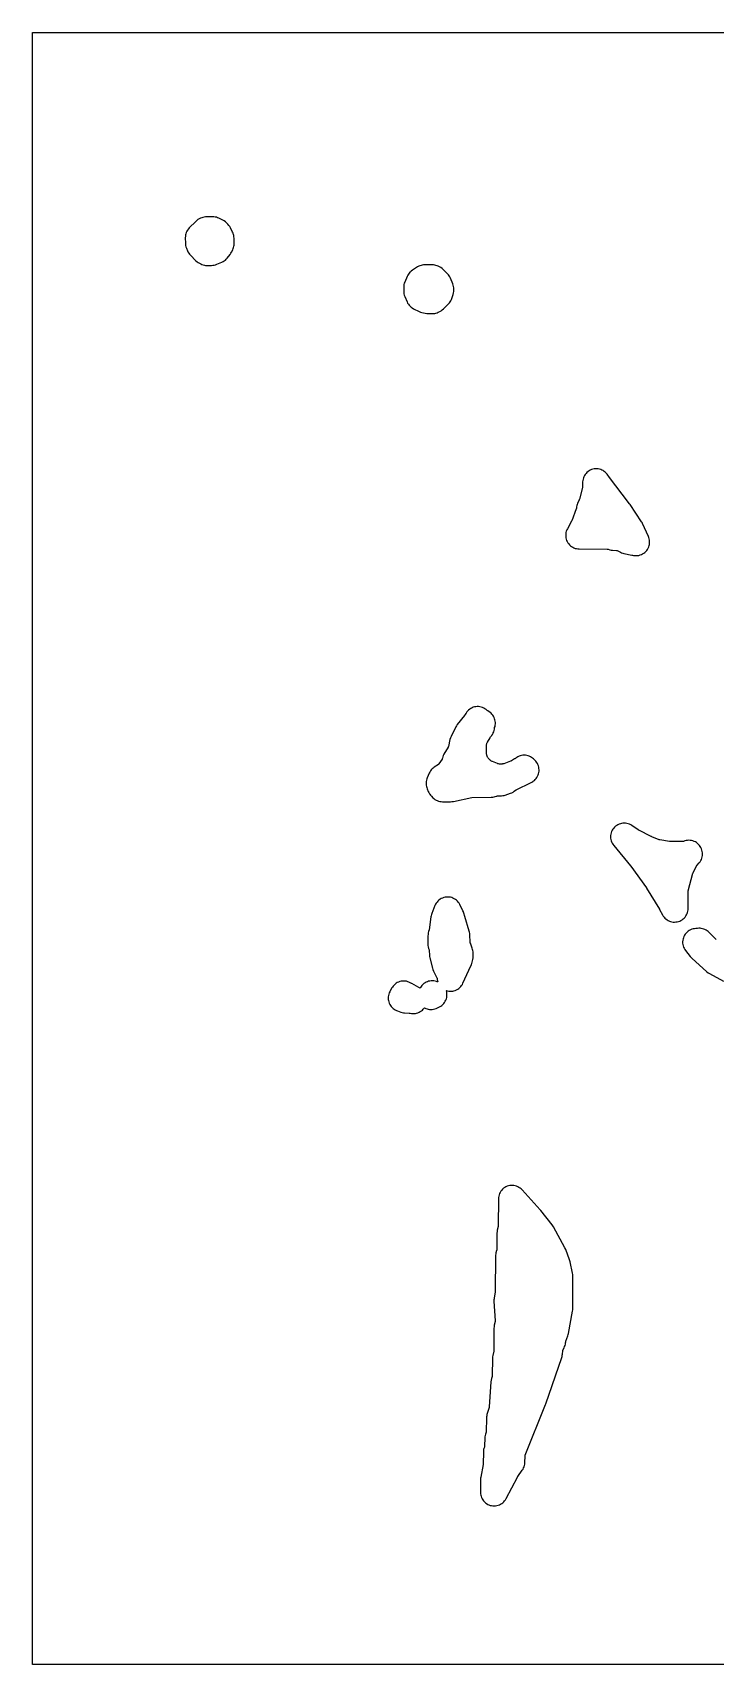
# Model space of a CAD drawing. Header units: millimetres. Extents: x 0 to 300, y 0 to 300.
# Drawn here: x 0 to 125.6, y 0 to 300 of the extents above; entities that cross this region are included whole.
import ezdxf

# ---------------------------------------------------------------- set-up
doc = ezdxf.new("R2010")
doc.units = ezdxf.units.MM
doc.layers.add('CUT', color=7, linetype='CONTINUOUS')

msp = doc.modelspace()

# ---------------------------------------------------------------- linework, layer by layer
at = {"layer": 'CUT'}
for points in [[(300, 299.9386), (300, 0.0614), (299.9971, 0.0029), (299.9386, 0), (0.0614, 0), (0.0029, 0.0029), (0, 0.0614), (0, 299.9386), (0.0029, 299.9971), (0.0614, 300), (299.9386, 300), (299.9971, 299.9971)], [(28.1858, 263.0388), (28.1268, 262.7976), (28.0921, 262.5516), (28.0819, 262.3035), (28.0907, 261.3072), (28.1039, 261.0719), (28.1392, 260.8388), (28.1963, 260.6101), (28.2747, 260.3877), (28.4697, 259.9081), (28.575, 259.682), (28.7024, 259.4675), (28.8505, 259.2668), (29.0178, 259.0818), (30.0366, 258.0631), (30.2359, 257.8841), (30.4531, 257.7275), (30.6859, 257.595), (30.9337, 257.471), (31.1471, 257.3765), (31.3683, 257.3022), (31.5956, 257.2489), (31.8267, 257.2171), (32.0599, 257.2069), (32.9192, 257.2095), (33.1695, 257.2229), (33.4172, 257.2612), (33.6598, 257.3242), (33.8949, 257.4111), (34.8186, 257.8063), (35.0405, 257.9145), (35.2507, 258.044), (35.447, 258.1937), (35.6276, 258.3619), (35.7907, 258.5472), (36.3086, 259.1973), (36.4693, 259.4239), (36.604, 259.667), (36.8025, 260.0779), (36.8918, 260.2862), (36.9618, 260.5017), (37.012, 260.7226), (37.042, 260.9472), (37.0516, 261.1736), (37.0483, 262.2334), (37.0371, 262.4621), (37.005, 262.6888), (36.9523, 262.9116), (36.8794, 263.1287), (36.787, 263.3381), (36.4007, 264.1155), (36.2676, 264.3504), (36.11, 264.5696), (35.9297, 264.7706), (35.6636, 265.0367), (35.456, 265.2223), (35.2291, 265.3837), (34.9857, 265.5188), (34.226, 265.8868), (34.0189, 265.9759), (33.8046, 266.0459), (33.5848, 266.0963), (33.3614, 266.1268), (33.1361, 266.1369), (32.0216, 266.1369), (31.7901, 266.1262), (31.5607, 266.0941), (31.3351, 266.0408), (31.1155, 265.9669), (30.9037, 265.8731), (30.6512, 265.7468), (30.4188, 265.6147), (30.2019, 265.4585), (30.0029, 265.28), (28.8156, 264.0948), (28.6488, 263.9108), (28.501, 263.7112), (28.3738, 263.4979), (28.2684, 263.273)], [(68.8739, 250.509), (68.9841, 250.2822), (69.1165, 250.0677), (69.2699, 249.8676), (69.4427, 249.6839), (69.633, 249.5186), (69.8391, 249.3734), (70.0587, 249.2496), (71.0695, 248.7453), (71.3295, 248.6335), (71.6004, 248.5518), (72.2115, 248.4046), (72.5045, 248.3523), (72.8016, 248.3352), (73.5051, 248.3366), (73.7348, 248.3476), (73.9624, 248.3797), (74.1862, 248.4325), (74.4041, 248.5057), (74.6144, 248.5986), (74.8988, 248.7402), (75.1337, 248.8735), (75.3528, 249.0313), (75.5537, 249.2118), (76.506, 250.1656), (76.6598, 250.3344), (76.7976, 250.5165), (76.9181, 250.7105), (77.0205, 250.9146), (77.1038, 251.1272), (77.3585, 251.8762), (77.431, 252.1341), (77.4756, 252.3982), (77.4916, 252.6656), (77.4926, 252.8366), (77.4812, 253.0911), (77.444, 253.3431), (77.3813, 253.59), (77.2938, 253.8293), (76.8495, 254.8756), (76.7453, 255.0915), (76.6209, 255.2965), (76.4774, 255.4887), (76.3161, 255.6661), (75.524, 256.4583), (75.3178, 256.6428), (75.0926, 256.8034), (74.851, 256.9381), (74.6172, 257.052), (74.4092, 257.1419), (74.1938, 257.2126), (73.973, 257.2635), (73.7484, 257.2942), (73.522, 257.3044), (72.1399, 257.3042), (71.9073, 257.2933), (71.6767, 257.2609), (71.4501, 257.2071), (71.2296, 257.1324), (71.0169, 257.0376), (70.8139, 256.9233), (69.8773, 256.3371), (69.637, 256.1662), (69.4185, 255.9682), (69.4075, 255.957), (69.2521, 255.7828), (69.1135, 255.5949), (68.9931, 255.3949), (68.8918, 255.1846), (68.4511, 254.1476), (68.365, 253.9131), (68.3028, 253.6711), (68.265, 253.4241), (68.252, 253.1746), (68.2507, 252.4897), (68.2629, 252.2378), (68.3005, 251.9884), (68.363, 251.7441), (68.4498, 251.5073)], [(98.0474, 207.6125), (98.056, 207.3654), (98.0889, 207.1204), (98.1459, 206.8798), (98.2263, 206.646), (98.3295, 206.4213), (98.4543, 206.2079), (98.5996, 206.0079), (98.764, 205.8232), (98.9458, 205.6557), (99.1432, 205.5069), (99.3544, 205.3783), (99.5773, 205.2713), (99.8096, 205.1867), (100.0492, 205.1256), (100.2936, 205.0884), (100.5405, 205.0755), (105.69, 205.0618), (105.7077, 205.0614), (105.7455, 205.0577), (105.782, 205.047), (105.7986, 205.0408), (105.8826, 205.0072), (106.1438, 204.9192), (106.4131, 204.8605), (106.6872, 204.8318), (107.3991, 204.7967), (107.4185, 204.7952), (107.4597, 204.7889), (107.4987, 204.7742), (107.5163, 204.7659), (108.1293, 204.459), (108.3369, 204.3666), (108.552, 204.2934), (108.7729, 204.2401), (110.2264, 203.9583), (110.3061, 203.9401), (110.3383, 203.9317), (110.3388, 203.9336), (110.5156, 203.8903), (110.7617, 203.8555), (111.0099, 203.8453), (111.2579, 203.8599), (111.5033, 203.8989), (111.7436, 203.9621), (111.9764, 204.0489), (112.1995, 204.1583), (112.4106, 204.2894), (112.6076, 204.4407), (112.7886, 204.6109), (112.9519, 204.7981), (113.0958, 205.0007), (113.2188, 205.2165), (113.3199, 205.4435), (113.3978, 205.6794), (113.452, 205.9219), (113.4819, 206.1686), (113.4871, 206.417), (113.4676, 206.6647), (113.4237, 206.9092), (113.3557, 207.1482), (113.2643, 207.3792), (112.1955, 209.7321), (112.1037, 209.914), (111.9975, 210.0878), (109.9025, 213.2208), (109.8104, 213.3495), (105.9151, 218.4443), (105.8781, 218.4954), (105.8439, 218.5484), (105.8054, 218.6117), (105.6672, 218.8153), (105.5096, 219.0044), (105.3343, 219.1771), (105.1428, 219.3317), (104.937, 219.4667), (104.7189, 219.5808), (104.4907, 219.6729), (104.2546, 219.7422), (104.0127, 219.7879), (103.7676, 219.8095), (103.5215, 219.807), (103.2768, 219.7803), (103.036, 219.7297), (102.8013, 219.6556), (102.575, 219.5588), (102.3593, 219.4403), (102.1564, 219.3011), (101.9681, 219.1426), (101.7963, 218.9663), (101.6426, 218.7741), (101.5086, 218.5676), (101.3956, 218.349), (101.3046, 218.1204), (101.2365, 217.8839), (101.192, 217.6418), (101.1715, 217.3965), (101.1412, 216.5067), (101.1401, 216.4871), (101.1283, 216.4031), (101.1241, 216.3839), (100.5967, 214.2564), (100.5908, 214.2353), (100.5575, 214.1467), (100.548, 214.127), (100.3204, 213.6858), (100.2245, 213.4768), (100.1481, 213.2599), (100.0921, 213.0368), (100.0567, 212.8096), (100.0314, 212.5766), (100.0307, 212.5715), (100.0215, 212.5226), (100.0145, 212.4979), (100.0069, 212.4761), (99.175, 210.2591), (99.1732, 210.2547), (99.1429, 210.1887), (99.1352, 210.1741), (98.3646, 208.7948), (98.2549, 208.5733), (98.1675, 208.342), (98.1034, 208.1032), (98.0633, 207.8592)], [(72.7648, 160.5054), (72.8705, 160.2761), (72.9987, 160.0586), (73.0239, 160.0243), (73.0462, 159.9873), (73.1918, 159.7913), (73.3558, 159.6104), (73.6242, 159.3419), (73.8058, 159.1773), (74.0026, 159.0313), (74.2128, 158.9053), (74.4343, 158.8004), (74.665, 158.7177), (74.9027, 158.6581), (74.9085, 158.6572), (74.9282, 158.6522), (75.1707, 158.6162), (75.4156, 158.604), (76.8334, 158.6033), (77.0947, 158.6168), (77.1199, 158.6208), (77.1377, 158.6217), (77.3946, 158.6619), (80.7796, 159.3739), (80.7975, 159.3772), (80.7996, 159.3774), (80.8034, 159.3776), (84.3427, 159.4256), (84.5981, 159.4421), (84.6567, 159.452), (84.8669, 159.484), (85.0882, 159.5386), (85.3037, 159.6132), (85.3676, 159.6387), (85.387, 159.6458), (85.4301, 159.6577), (85.4742, 159.6647), (85.4948, 159.6662), (86.2539, 159.702), (86.4817, 159.7232), (86.7067, 159.7652), (86.9268, 159.8275), (87.8764, 160.144), (88.1294, 160.244), (88.37, 160.3708), (88.5955, 160.523), (88.8326, 160.7026), (88.8471, 160.7131), (88.9126, 160.7535), (88.9284, 160.7618), (91.673, 162.1175), (91.8438, 162.2103), (92.0068, 162.316), (92.0968, 162.3795), (92.2894, 162.53), (92.4664, 162.6985), (92.6261, 162.8836), (92.767, 163.0833), (92.8876, 163.2958), (92.987, 163.5191), (93.064, 163.7511), (93.1181, 163.9894), (93.1486, 164.2319), (93.1553, 164.4762), (93.1381, 164.72), (93.0972, 164.961), (93.033, 165.1968), (92.946, 165.4252), (92.8372, 165.644), (92.7075, 165.8512), (92.5582, 166.0446), (92.5299, 166.0778), (92.3698, 166.2487), (92.1948, 166.4034), (92.1155, 166.4747), (91.9633, 166.5962), (91.7689, 166.7368), (91.5618, 166.8581), (91.3442, 166.959), (91.1178, 167.0386), (90.8848, 167.0961), (90.6475, 167.131), (90.4078, 167.143), (90.1681, 167.1319), (89.9306, 167.098), (89.6974, 167.0414), (89.4708, 166.9627), (89.2527, 166.8627), (89.0452, 166.7422), (88.8502, 166.6023), (88.8042, 166.5659), (88.7121, 166.5008), (88.6959, 166.4905), (88.644, 166.4593), (88.0906, 166.1439), (88.0441, 166.1186), (88.0292, 166.111), (87.9332, 166.0666), (87.9177, 166.0602), (87.8684, 166.041), (86.643, 165.5956), (86.5858, 165.5763), (86.5675, 165.5707), (86.4561, 165.542), (86.348, 165.525), (86.2331, 165.5182), (86.214, 165.518), (86.1537, 165.5188), (85.949, 165.5265), (85.878, 165.5312), (85.8555, 165.5334), (85.7214, 165.5538), (85.5905, 165.5894), (85.5691, 165.5966), (85.5023, 165.621), (84.571, 165.9923), (84.5155, 166.016), (84.4981, 166.0239), (84.3959, 166.0766), (84.3038, 166.136), (84.2136, 166.2073), (84.1992, 166.2199), (84.1547, 166.2606), (83.964, 166.4439), (83.9152, 166.4935), (83.9002, 166.5096), (83.8153, 166.6117), (83.7423, 166.7225), (83.7313, 166.7415), (83.698, 166.8027), (83.6253, 166.9454), (83.5995, 166.9992), (83.5917, 167.0165), (83.55, 167.1224), (83.5201, 167.2265), (83.5002, 167.333), (83.4901, 167.4463), (83.4893, 167.4652), (83.4883, 167.5249), (83.4976, 168.9221), (83.4997, 168.986), (83.5009, 169.0062), (83.5141, 169.1274), (83.5384, 169.2408), (83.5742, 169.3511), (83.6235, 169.4626), (83.6326, 169.4806), (83.6628, 169.537), (84.1323, 170.3604), (84.1637, 170.4125), (84.1741, 170.4287), (84.241, 170.5234), (84.3521, 170.6519), (84.3567, 170.6572), (84.3564, 170.6574), (84.3965, 170.7085), (84.4422, 170.7616), (84.4733, 170.8063), (84.4982, 170.8381), (84.5322, 170.8909), (84.5884, 170.9717), (84.6155, 171.0206), (84.6261, 171.0372), (84.6463, 171.0762), (84.7124, 171.1957), (84.7338, 171.2461), (84.7346, 171.2475), (84.7366, 171.2526), (84.8128, 171.4312), (84.8885, 171.6757), (84.9389, 171.9266), (84.9574, 172.1188), (84.962, 172.1517), (84.9846, 172.2171), (85.0522, 172.448), (85.0972, 172.6844), (85.1192, 172.924), (85.1182, 173.1646), (85.094, 173.404), (85.0469, 173.6399), (84.9774, 173.8703), (84.886, 174.0929), (84.7736, 174.3056), (84.6414, 174.5066), (84.4904, 174.6939), (84.3221, 174.8659), (84.138, 175.0209), (83.9399, 175.1575), (83.9369, 175.1593), (83.7028, 175.3046), (83.6829, 175.3179), (83.6055, 175.3799), (83.5919, 175.3931), (83.4045, 175.5563), (83.2019, 175.7002), (82.986, 175.8233), (82.7589, 175.9243), (82.5229, 176.0022), (82.2804, 176.0564), (82.0337, 176.0862), (81.7852, 176.0913), (81.5375, 176.0718), (81.2929, 176.0278), (81.0539, 175.9597), (80.8228, 175.8682), (80.602, 175.7542), (80.3936, 175.6189), (80.1996, 175.4635), (80.022, 175.2897), (79.8626, 175.099), (79.7229, 174.8935), (79.5181, 174.5575), (79.4769, 174.4945), (79.4319, 174.4343), (78.1191, 172.7895), (77.9636, 172.5718), (77.8324, 172.3388), (76.9647, 170.5856), (76.8517, 170.3195), (76.7702, 170.0422), (76.4678, 168.7402), (76.4629, 168.7214), (76.4494, 168.682), (76.4318, 168.6442), (76.4223, 168.6273), (75.6608, 167.3507), (75.5395, 167.121), (75.4427, 166.8799), (75.3715, 166.6301), (75.3419, 166.5017), (75.3377, 166.4851), (75.3262, 166.45), (75.3086, 166.4179), (75.2993, 166.4033), (74.7279, 165.5532), (74.7175, 165.5385), (74.693, 165.5086), (74.6631, 165.484), (74.6485, 165.4735), (73.8477, 164.9319), (73.6557, 164.7881), (73.4783, 164.6267), (73.3173, 164.4489), (73.174, 164.2566), (73.0498, 164.0514), (72.9459, 163.8352), (72.5996, 163.0168), (72.5134, 162.7805), (72.4513, 162.5368), (72.4141, 162.288), (72.402, 162.0367), (72.4023, 161.9034), (72.4024, 161.8861), (72.4142, 161.6497), (72.4482, 161.4155), (72.5043, 161.1855), (72.5818, 160.9619)], [(115.2868, 138.8697), (115.3055, 138.8382), (115.3233, 138.8061), (115.8669, 137.7932), (115.9936, 137.5826), (116.1403, 137.3855), (116.3057, 137.2037), (116.4882, 137.0391), (116.6859, 136.8932), (116.8971, 136.7673), (117.1195, 136.6629), (117.3511, 136.5807), (117.5897, 136.5218), (117.8329, 136.4865), (118.0784, 136.4752), (118.3239, 136.4882), (118.5668, 136.5251), (118.805, 136.5858), (119.0361, 136.6695), (119.2578, 136.7755), (119.468, 136.9028), (119.6647, 137.0501), (119.8461, 137.216), (120.0102, 137.3989), (120.1556, 137.5971), (120.2808, 137.8085), (120.3847, 138.0313), (120.4662, 138.2631), (120.5245, 138.5018), (120.5592, 138.7452), (120.5697, 138.9907), (120.5504, 142.1212), (120.5507, 142.1394), (120.5539, 142.1772), (120.5607, 142.2147), (120.565, 142.2319), (121.4583, 145.4542), (121.4642, 145.4734), (121.4944, 145.551), (121.5031, 145.5691), (122.1158, 146.7669), (122.1272, 146.7875), (122.1815, 146.8684), (122.1963, 146.8867), (122.6143, 147.3729), (122.7667, 147.5691), (122.8988, 147.7794), (123.0094, 148.0018), (123.0975, 148.2341), (123.162, 148.4739), (123.2024, 148.719), (123.2183, 148.9669), (123.2095, 149.2152), (123.1761, 149.4613), (123.1184, 149.7029), (123.0371, 149.9376), (122.9329, 150.1631), (122.8068, 150.3771), (122.6601, 150.5775), (122.4942, 150.7624), (122.3108, 150.93), (122.1117, 151.0785), (121.8989, 151.2065), (121.6743, 151.3127), (121.4404, 151.3962), (121.1993, 151.456), (120.9535, 151.4916), (120.7053, 151.5026), (120.4573, 151.489), (120.2119, 151.4508), (119.9714, 151.3884), (119.7414, 151.3164), (119.723, 151.3111), (119.6842, 151.303), (119.6449, 151.2986), (119.6258, 151.2979), (117.2438, 151.265), (117.225, 151.2652), (117.1474, 151.2715), (117.1288, 151.2743), (115.3839, 151.5837), (115.3648, 151.5876), (115.2871, 151.6094), (115.2687, 151.616), (113.8644, 152.1635), (113.8102, 152.1862), (113.7571, 152.2114), (111.5226, 153.3401), (111.4505, 153.3796), (111.3811, 153.4239), (110.2234, 154.2198), (110.0136, 154.3492), (109.7921, 154.4574), (109.561, 154.5432), (109.3226, 154.6058), (109.0792, 154.6447), (108.8332, 154.6594), (108.5869, 154.6498), (108.3427, 154.616), (108.1031, 154.5584), (107.8703, 154.4774), (107.6466, 154.3738), (107.4342, 154.2488), (107.2351, 154.1034), (107.0513, 153.9391), (106.8846, 153.7576), (106.7366, 153.5605), (106.6087, 153.3498), (106.5022, 153.1275), (106.418, 152.8958), (106.3572, 152.6569), (106.3201, 152.4132), (106.3072, 152.1671), (106.3186, 151.9209), (106.3542, 151.677), (106.4137, 151.4377), (106.4964, 151.2055), (106.6016, 150.9826), (106.7282, 150.7711), (106.875, 150.5732), (109.9555, 146.8212), (109.9796, 146.791), (110.0026, 146.76), (112.8866, 142.7577), (112.9118, 142.7215), (112.9356, 142.6843)], [(70.1544, 119.6565), (70.3955, 119.6813), (70.6331, 119.7293), (70.8649, 119.8001), (71.0888, 119.893), (71.3026, 120.0072), (71.5044, 120.1415), (71.6922, 120.2947), (71.8643, 120.4654), (72.019, 120.652), (72.0703, 120.7278), (72.088, 120.7166), (72.3097, 120.6058), (72.5413, 120.5175), (72.7805, 120.4525), (73.025, 120.4116), (73.2723, 120.395), (73.5201, 120.4031), (73.7658, 120.4356), (74.0071, 120.4923), (74.2417, 120.5727), (74.4671, 120.6758), (74.8625, 120.8811), (75.0774, 121.0066), (75.2788, 121.1528), (75.4646, 121.3184), (75.633, 121.5015), (75.7824, 121.7006), (75.9112, 121.9134), (76.0183, 122.1381), (76.1025, 122.3722), (76.163, 122.6136), (76.1992, 122.8598), (76.2107, 123.1084), (76.1975, 123.3569), (76.1596, 123.6028), (76.0975, 123.8438), (76.0743, 123.907), (76.2854, 123.8438), (76.5273, 123.7968), (76.7727, 123.7738), (77.0191, 123.775), (77.2642, 123.8005), (77.5056, 123.8501), (77.741, 123.9231), (77.968, 124.019), (78.1845, 124.1367), (78.3883, 124.2752), (78.5775, 124.4331), (78.7503, 124.6089), (78.9049, 124.8008), (79.0398, 125.007), (79.1538, 125.2255), (80.616, 128.4001), (80.7068, 128.6254), (80.7753, 128.8584), (80.9491, 129.5775), (81.0017, 129.8702), (81.0192, 130.1671), (81.0187, 130.7829), (81.0086, 131.0052), (80.9788, 131.2257), (80.9295, 131.4426), (80.8611, 131.6544), (80.5159, 132.5802), (80.5091, 132.6001), (80.4983, 132.6422), (80.492, 132.6852), (80.4907, 132.7062), (80.4343, 134.185), (80.4168, 134.4002), (80.3808, 134.613), (80.3265, 134.8219), (79.5087, 137.4922), (79.5006, 137.521), (79.3123, 138.1336), (79.2659, 138.2646), (79.2428, 138.3301), (79.2425, 138.3307), (79.2423, 138.3313), (79.156, 138.5225), (78.5616, 139.7038), (78.4387, 139.9206), (78.2947, 140.1241), (78.1312, 140.3122), (77.9498, 140.4831), (77.7522, 140.6351), (77.5405, 140.7667), (77.3168, 140.8765), (77.0832, 140.9635), (76.8422, 141.0269), (76.596, 141.0659), (76.3471, 141.0802), (76.0981, 141.0696), (75.8514, 141.0343), (75.6094, 140.9746), (75.3745, 140.8911), (75.1492, 140.7847), (74.9355, 140.6563), (74.7357, 140.5073), (74.5517, 140.3391), (74.3854, 140.1535), (74.2384, 139.9522), (74.1122, 139.7372), (74.008, 139.5108), (73.4166, 138.0363), (73.3468, 137.8387), (73.2938, 137.6359), (73.258, 137.4294), (72.9475, 135.0519), (72.9446, 135.033), (72.9357, 134.9945), (72.9232, 134.957), (72.9042, 134.9115), (72.9061, 134.9107), (72.833, 134.7208), (72.7656, 134.472), (72.7242, 134.2176), (72.7092, 133.9602), (72.6992, 132.4717), (72.7134, 132.1884), (72.7596, 131.9086), (72.8372, 131.6358), (72.9276, 131.3752), (72.9335, 131.3568), (72.9429, 131.318), (72.9484, 131.2785), (72.9497, 131.2593), (72.9868, 130.3726), (73.0101, 130.1215), (73.0585, 129.8741), (73.5232, 128.0051), (73.6067, 127.7354), (73.7201, 127.4767), (74.3617, 126.2129), (74.3706, 126.1941), (74.3858, 126.1541), (74.3859, 126.1528), (74.4097, 125.9075), (74.4575, 125.6658), (74.5191, 125.4625), (74.3846, 125.5074), (74.2963, 125.5321), (74.2819, 125.5369), (74.0475, 125.6024), (73.8079, 125.6448), (73.5653, 125.6637), (73.322, 125.659), (73.0803, 125.6306), (72.8425, 125.5788), (72.6109, 125.5041), (72.3876, 125.4073), (72.1748, 125.2892), (71.9745, 125.1511), (71.7886, 124.994), (71.6188, 124.8197), (71.4668, 124.6297), (71.3339, 124.4258), (71.3194, 124.4009), (71.2931, 124.3647), (71.2629, 124.3184), (71.1493, 124.3831), (71.0541, 124.4313), (69.7286, 125.1497), (69.7107, 125.1599), (69.6623, 125.1931), (69.4515, 125.3227), (69.2288, 125.4307), (68.9966, 125.5163), (68.757, 125.5784), (68.5125, 125.6166), (68.2654, 125.6304), (68.0181, 125.6197), (67.7731, 125.5846), (67.5328, 125.5255), (67.2995, 125.4429), (67.0755, 125.3376), (66.8631, 125.2107), (66.6642, 125.0634), (66.4808, 124.8971), (66.3148, 124.7136), (66.1678, 124.5145), (66.0411, 124.3019), (65.7055, 123.6692), (65.6028, 123.4507), (65.5217, 123.2233), (65.4629, 122.9892), (65.4269, 122.7505), (65.4141, 122.5094), (65.4246, 122.2682), (65.4584, 122.0292), (65.515, 121.7945), (65.5941, 121.5664), (65.6947, 121.3469), (65.8161, 121.1382), (65.957, 120.9422), (66.1162, 120.7607), (66.2921, 120.5954), (66.4831, 120.4478), (66.6875, 120.3193), (66.9034, 120.2112), (67.1286, 120.1243), (67.7499, 119.9188), (67.9665, 119.8577), (68.1878, 119.8164), (68.4119, 119.7952), (69.2824, 119.7522), (69.301, 119.7508), (69.339, 119.7454), (69.4326, 119.7228), (69.6707, 119.6773), (69.912, 119.6552)], [(82.6819, 30.4435), (82.8092, 30.2335), (82.9565, 30.037), (83.1223, 29.8559), (83.3051, 29.6919), (83.5031, 29.5466), (83.7143, 29.4215), (83.9369, 29.3177), (84.1685, 29.2363), (84.4071, 29.1779), (84.6502, 29.1433), (84.8955, 29.1326), (85.1407, 29.1461), (85.3834, 29.1836), (85.6212, 29.2447), (85.8519, 29.3288), (86.0732, 29.4352), (86.283, 29.5627), (86.4793, 29.7102), (86.6602, 29.8763), (86.8239, 30.0593), (86.9689, 30.2575), (87.0937, 30.469), (89.1728, 34.4225), (89.2127, 34.4925), (89.2573, 34.5598), (90.0721, 35.7021), (90.2006, 35.9017), (90.3095, 36.1125), (90.398, 36.3327), (90.4653, 36.5603), (90.5106, 36.7933), (90.5336, 37.0295), (90.5983, 38.3276), (90.5999, 38.3482), (90.607, 38.3921), (90.6188, 38.4349), (90.626, 38.4543), (94.3566, 47.7856), (94.3996, 47.9014), (97.3221, 56.4077), (97.3825, 56.6113), (97.4254, 56.8192), (97.4505, 57.0301), (97.4982, 57.6557), (97.5001, 57.6744), (97.5072, 57.7141), (97.522, 57.7516), (97.5302, 57.7685), (97.759, 58.2111), (97.8553, 58.4204), (97.9319, 58.6378), (97.9881, 58.8613), (98.0236, 59.089), (98.0485, 59.3184), (98.0492, 59.3238), (98.0592, 59.3751), (98.0668, 59.4011), (98.075, 59.4239), (98.4538, 60.3945), (98.5308, 60.6238), (98.5852, 60.8594), (99.3264, 64.9653), (99.3564, 65.1887), (99.3661, 65.4138), (99.3557, 71.4167), (99.3417, 71.6766), (99.3007, 71.9336), (98.8556, 74.0213), (98.756, 74.3655), (98.053, 76.2705), (97.9056, 76.5962), (95.8188, 80.4473), (95.7013, 80.6423), (95.5666, 80.8259), (93.4544, 83.4442), (93.3617, 83.5526), (90.0307, 87.2309), (89.854, 87.4075), (89.6605, 87.5655), (89.4522, 87.7035), (89.2312, 87.82), (88.9997, 87.9138), (88.7599, 87.9841), (88.5144, 88.03), (88.2654, 88.0513), (88.0157, 88.0476), (87.7675, 88.019), (87.5234, 87.9657), (87.2858, 87.8884), (87.0572, 87.7877), (86.8397, 87.6647), (86.6356, 87.5207), (86.447, 87.3569), (86.2755, 87.1752), (86.1231, 86.9773), (85.9912, 86.7651), (85.8811, 86.5409), (85.794, 86.3067), (85.7306, 86.0651), (85.6917, 85.8183), (85.6776, 85.5689), (85.646, 80.6307), (85.6452, 80.6094), (85.6342, 80.5181), (85.6299, 80.4972), (85.4738, 79.8404), (85.4251, 79.5703), (85.4063, 79.2965), (85.3641, 76.2132), (85.364, 76.2079), (85.3591, 76.1572), (85.3543, 76.1312), (85.3485, 76.1083), (85.2286, 75.6763), (85.1792, 75.4618), (85.1487, 75.2438), (85.1376, 75.024), (85.0954, 68.5198), (85.0949, 68.503), (85.0881, 68.4311), (85.0853, 68.4146), (84.8986, 67.4127), (84.8688, 67.2054), (84.8566, 66.9963), (84.8618, 66.7869), (85.1038, 63.186), (85.1046, 63.1671), (85.1033, 63.1263), (85.0978, 63.086), (85.0939, 63.0675), (84.9248, 62.3625), (84.8744, 62.0829), (84.856, 61.7993), (84.8238, 57.7204), (84.8232, 57.7009), (84.8138, 57.6174), (84.8102, 57.5983), (84.6316, 56.7805), (84.59, 56.5291), (84.5742, 56.2748), (84.5386, 53.0369), (84.5379, 53.0182), (84.5335, 52.9783), (84.5251, 52.9389), (84.5199, 52.921), (84.3996, 52.5447), (84.3249, 52.2503), (84.2864, 51.949), (83.982, 47.3564), (83.98, 47.3356), (83.9641, 47.2466), (83.9587, 47.2264), (83.5762, 45.9399), (83.5213, 45.7189), (83.4867, 45.4938), (83.4728, 45.2665), (83.434, 42.7869), (83.4333, 42.7686), (83.4288, 42.7295), (83.4206, 42.691), (83.4155, 42.6734), (83.2996, 42.3089), (83.2393, 42.0831), (83.2003, 41.8526), (83.183, 41.6195), (83.1415, 40.099), (83.1413, 40.0935), (83.1358, 40.0444), (83.1273, 40.0161), (83.1187, 39.9928), (83.091, 39.9235), (83.0166, 39.7097), (82.9619, 39.4901), (82.9272, 39.2664), (82.913, 39.0405), (82.8745, 36.8816), (82.8743, 36.8762), (82.8661, 36.7936), (82.863, 36.775), (82.4157, 34.4474), (82.3815, 34.2071), (82.3708, 33.9646), (82.3811, 31.6216), (82.3942, 31.3764), (82.4313, 31.1337), (82.4921, 30.8958), (82.5759, 30.6649)]]:
    msp.add_lwpolyline(points, close=True, dxfattribs=at)
msp.add_lwpolyline([(125.7038, 133.2547), (124.4352, 134.566), (124.2641, 134.727), (124.0787, 134.8712), (123.8806, 134.9974), (123.6715, 135.1044), (123.4532, 135.1913), (123.2278, 135.2574), (122.9972, 135.302), (122.7634, 135.3247), (122.5285, 135.3254), (122.2945, 135.3041), (122.2032, 135.287), (122.137, 135.2782), (122.0482, 135.2753), (121.9756, 135.2765), (121.7264, 135.2557), (121.4805, 135.2102), (121.2405, 135.1403), (121.0086, 135.0468), (120.7872, 134.9305), (120.5785, 134.7928), (120.3846, 134.6349), (120.2075, 134.4584), (120.0489, 134.2651), (119.9104, 134.0569), (119.7933, 133.836), (119.699, 133.6044), (119.6282, 133.3646), (119.5818, 133.1189), (119.5601, 132.8698), (119.5634, 132.6198), (119.5917, 132.3713), (119.6446, 132.127), (119.7217, 131.8891), (119.8222, 131.6601), (119.945, 131.4424), (120.089, 131.2379), (120.9331, 130.1584), (121.0747, 129.9927), (121.2302, 129.84), (124.0114, 127.3372), (124.2462, 127.1501), (124.5017, 126.9926), (127.0519, 125.6242)], dxfattribs=at)

doc.saveas('drawing.dxf')
